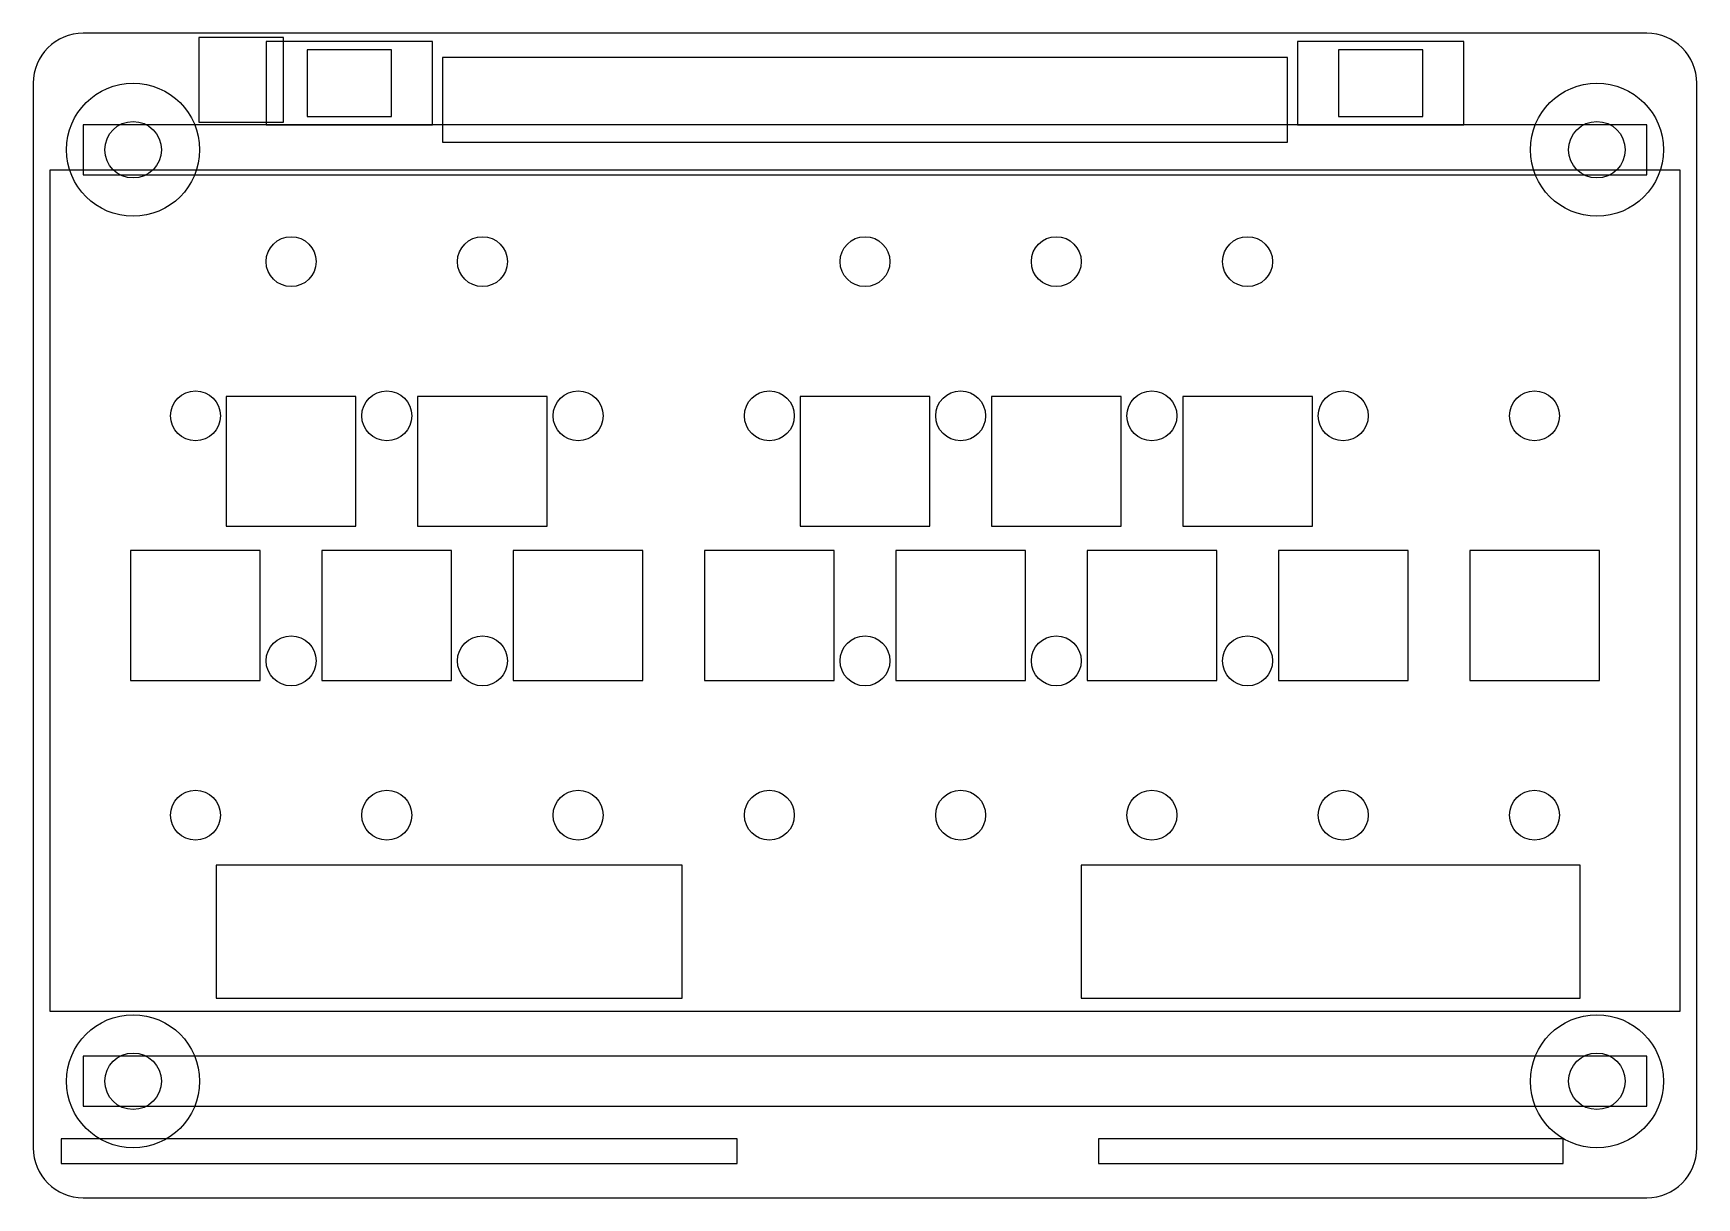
# Model space of a CAD drawing. Header units: millimetres. Extents: x -50 to 50, y -35 to 35.
import ezdxf

# ---------------------------------------------------------------- set-up
doc = ezdxf.new("R2010")
doc.units = ezdxf.units.MM
for name, color, linetype in [('BOARD_REFERENCE', 7, 'Continuous'), ('COMPONENT_BLOCK_REFERENCE', 7, 'Continuous'), ('COMPONENT_KEEP_OUT_REFERENCE', 7, 'Continuous'), ('GUIDE_KEEP_OUT_REFERENCE', 7, 'Continuous'), ('HARNESS_REFERENCE', 7, 'Continuous'), ('SWITCH_REFERENCE', 7, 'Continuous')]:
    doc.layers.add(name, color=color, linetype=linetype)

msp = doc.modelspace()

# ---------------------------------------------------------------- linework, layer by layer
at = {"layer": 'BOARD_REFERENCE'}
for p, q in [((47, 35), (-47, 35)), ((-50, 32), (-50, -32)), ((50, -32), (50, 32)), ((-47, -35), (47, -35))]:
    msp.add_line(p, q, dxfattribs=at)
for centre in [(-44, 28), (44, 28), (-44, -28), (44, -28)]:
    msp.add_circle(centre, 1.7, dxfattribs=at)
for centre, start, end in [((-47, 32), 90, 180), ((47, 32), 0, 90), ((-47, -32), 180, 270), ((47, -32), 270, 360)]:
    msp.add_arc(centre, 3, start, end, dxfattribs=at)
at = {"layer": 'COMPONENT_BLOCK_REFERENCE'}
for p, q in [((-36, 34.5), (-36, 29.5)), ((-26, 34.5), (-36, 34.5)), ((-26, 29.5), (-26, 34.5)), ((26, 34.5), (26, 29.5)), ((36, 34.5), (26, 34.5)), ((36, 29.5), (36, 34.5)), ((-36, 29.5), (-26, 29.5)), ((26, 29.5), (36, 29.5)), ((-39, -15), (-39, -23)), ((-11, -15), (-39, -15)), ((-11, -23), (-11, -15)), ((13, -15), (13, -23)), ((43, -15), (13, -15)), ((43, -23), (43, -15)), ((-39, -23), (-11, -23)), ((13, -23), (43, -23))]:
    msp.add_line(p, q, dxfattribs=at)
at = {"layer": 'COMPONENT_KEEP_OUT_REFERENCE'}
for p, q in [((-47, 29.5), (-47, 26.5)), ((47, 29.5), (-47, 29.5)), ((47, 26.5), (47, 29.5)), ((-49, 26.775), (-49, -23.775)), ((49, 26.775), (-49, 26.775)), ((-47, 26.5), (47, 26.5)), ((49, -23.775), (49, 26.775)), ((-49, -23.775), (49, -23.775)), ((-47, -26.5), (-47, -29.5)), ((47, -26.5), (-47, -26.5)), ((47, -29.5), (47, -26.5)), ((-47, -29.5), (47, -29.5))]:
    msp.add_line(p, q, dxfattribs=at)
for centre in [(-44, 28), (44, 28), (-44, -28), (44, -28)]:
    msp.add_circle(centre, 4, dxfattribs=at)
at = {"layer": 'GUIDE_KEEP_OUT_REFERENCE'}
for centre in [(-34.5, 21.2715), (-23, 21.2715), (0, 21.2715), (11.5, 21.2715), (23, 21.2715), (-40.25, 12), (-28.75, 12), (-17.25, 12), (-5.75, 12), (5.75, 12), (17.25, 12), (28.75, 12), (40.25, 12), (-34.5, -2.7285), (-23, -2.7285), (0, -2.7285), (11.5, -2.7285), (23, -2.7285), (-40.25, -12), (-28.75, -12), (-17.25, -12), (-5.75, -12), (5.75, -12), (17.25, -12), (28.75, -12), (40.25, -12)]:
    msp.add_circle(centre, 1.5, dxfattribs=at)
at = {"layer": 'HARNESS_REFERENCE'}
for p, q in [((-40.04, 34.74), (-40.04, 29.66)), ((-34.96, 34.74), (-40.04, 34.74)), ((-34.96, 29.66), (-34.96, 34.74)), ((-33.54, 34), (-33.54, 30)), ((-28.46, 34), (-33.54, 34)), ((-28.46, 30), (-28.46, 34)), ((28.46, 34), (28.46, 30)), ((33.54, 34), (28.46, 34)), ((33.54, 30), (33.54, 34)), ((-25.4, 33.54), (-25.4, 28.46)), ((25.4, 33.54), (-25.4, 33.54)), ((25.4, 28.46), (25.4, 33.54)), ((-33.54, 30), (-28.46, 30)), ((28.46, 30), (33.54, 30)), ((-40.04, 29.66), (-34.96, 29.66)), ((-25.4, 28.46), (25.4, 28.46)), ((-48.32, -31.45), (-48.32, -32.95)), ((-7.68, -31.45), (-48.32, -31.45)), ((-7.68, -32.95), (-7.68, -31.45)), ((14.03, -31.45), (14.03, -32.95)), ((41.97, -31.45), (14.03, -31.45)), ((41.97, -32.95), (41.97, -31.45)), ((-48.32, -32.95), (-7.68, -32.95)), ((14.03, -32.95), (41.97, -32.95))]:
    msp.add_line(p, q, dxfattribs=at)
at = {"layer": 'SWITCH_REFERENCE'}
for p, q in [((-38.4, 13.1715), (-38.4, 5.3715)), ((-30.6, 13.1715), (-38.4, 13.1715)), ((-30.6, 5.3715), (-30.6, 13.1715)), ((-26.9, 13.1715), (-26.9, 5.3715)), ((-19.1, 13.1715), (-26.9, 13.1715)), ((-19.1, 5.3715), (-19.1, 13.1715)), ((-3.9, 13.1715), (-3.9, 5.3715)), ((3.9, 13.1715), (-3.9, 13.1715)), ((3.9, 5.3715), (3.9, 13.1715)), ((7.6, 13.1715), (7.6, 5.3715)), ((15.4, 13.1715), (7.6, 13.1715)), ((15.4, 5.3715), (15.4, 13.1715)), ((19.1, 13.1715), (19.1, 5.3715)), ((26.9, 13.1715), (19.1, 13.1715)), ((26.9, 5.3715), (26.9, 13.1715)), ((-38.4, 5.3715), (-30.6, 5.3715)), ((-26.9, 5.3715), (-19.1, 5.3715)), ((-3.9, 5.3715), (3.9, 5.3715)), ((7.6, 5.3715), (15.4, 5.3715)), ((19.1, 5.3715), (26.9, 5.3715)), ((-44.15, 3.9), (-44.15, -3.9)), ((-36.35, 3.9), (-44.15, 3.9)), ((-36.35, -3.9), (-36.35, 3.9)), ((-32.65, 3.9), (-32.65, -3.9)), ((-24.85, 3.9), (-32.65, 3.9)), ((-24.85, -3.9), (-24.85, 3.9)), ((-21.15, 3.9), (-21.15, -3.9)), ((-13.35, 3.9), (-21.15, 3.9)), ((-13.35, -3.9), (-13.35, 3.9)), ((-9.65, 3.9), (-9.65, -3.9)), ((-1.85, 3.9), (-9.65, 3.9)), ((-1.85, -3.9), (-1.85, 3.9)), ((1.85, 3.9), (1.85, -3.9)), ((9.65, 3.9), (1.85, 3.9)), ((9.65, -3.9), (9.65, 3.9)), ((13.35, 3.9), (13.35, -3.9)), ((21.15, 3.9), (13.35, 3.9)), ((21.15, -3.9), (21.15, 3.9)), ((24.85, 3.9), (24.85, -3.9)), ((32.65, 3.9), (24.85, 3.9)), ((32.65, -3.9), (32.65, 3.9)), ((36.35, 3.9), (36.35, -3.9)), ((44.15, 3.9), (36.35, 3.9)), ((44.15, -3.9), (44.15, 3.9)), ((-44.15, -3.9), (-36.35, -3.9)), ((-32.65, -3.9), (-24.85, -3.9)), ((-21.15, -3.9), (-13.35, -3.9)), ((-9.65, -3.9), (-1.85, -3.9)), ((1.85, -3.9), (9.65, -3.9)), ((13.35, -3.9), (21.15, -3.9)), ((24.85, -3.9), (32.65, -3.9)), ((36.35, -3.9), (44.15, -3.9))]:
    msp.add_line(p, q, dxfattribs=at)

doc.saveas('drawing.dxf')
